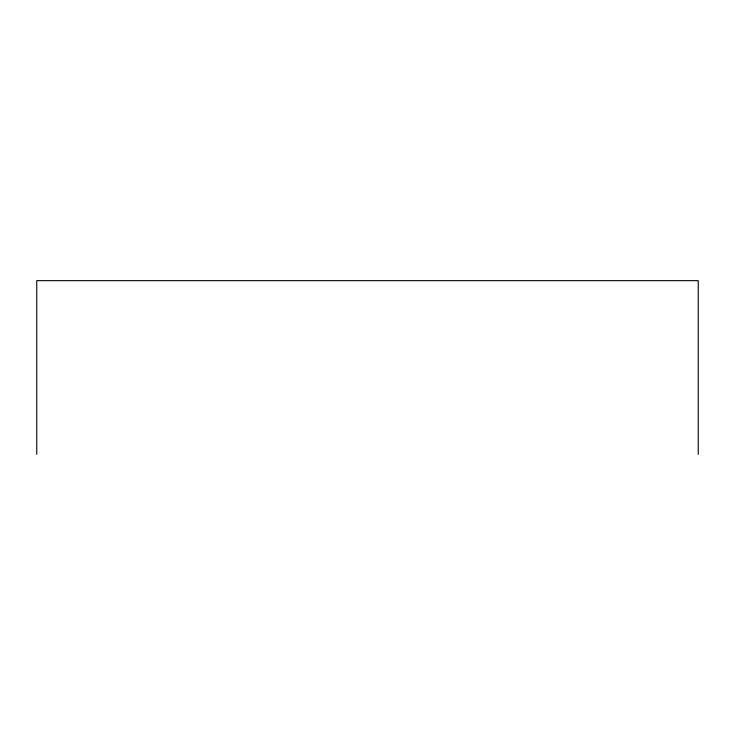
<?xml version="1.0" encoding="UTF-8"?>
<svg xmlns="http://www.w3.org/2000/svg" width="735" height="735" viewBox="0 0 735 735"><rect width="100%" height="100%" fill="white"/><g stroke="black" fill="none" stroke-linecap="round" stroke-linejoin="round"><path stroke-width="1.1" d="M698.25 454.34L698.25 280.66L36.75 280.66L36.75 454.34"/></g></svg>
